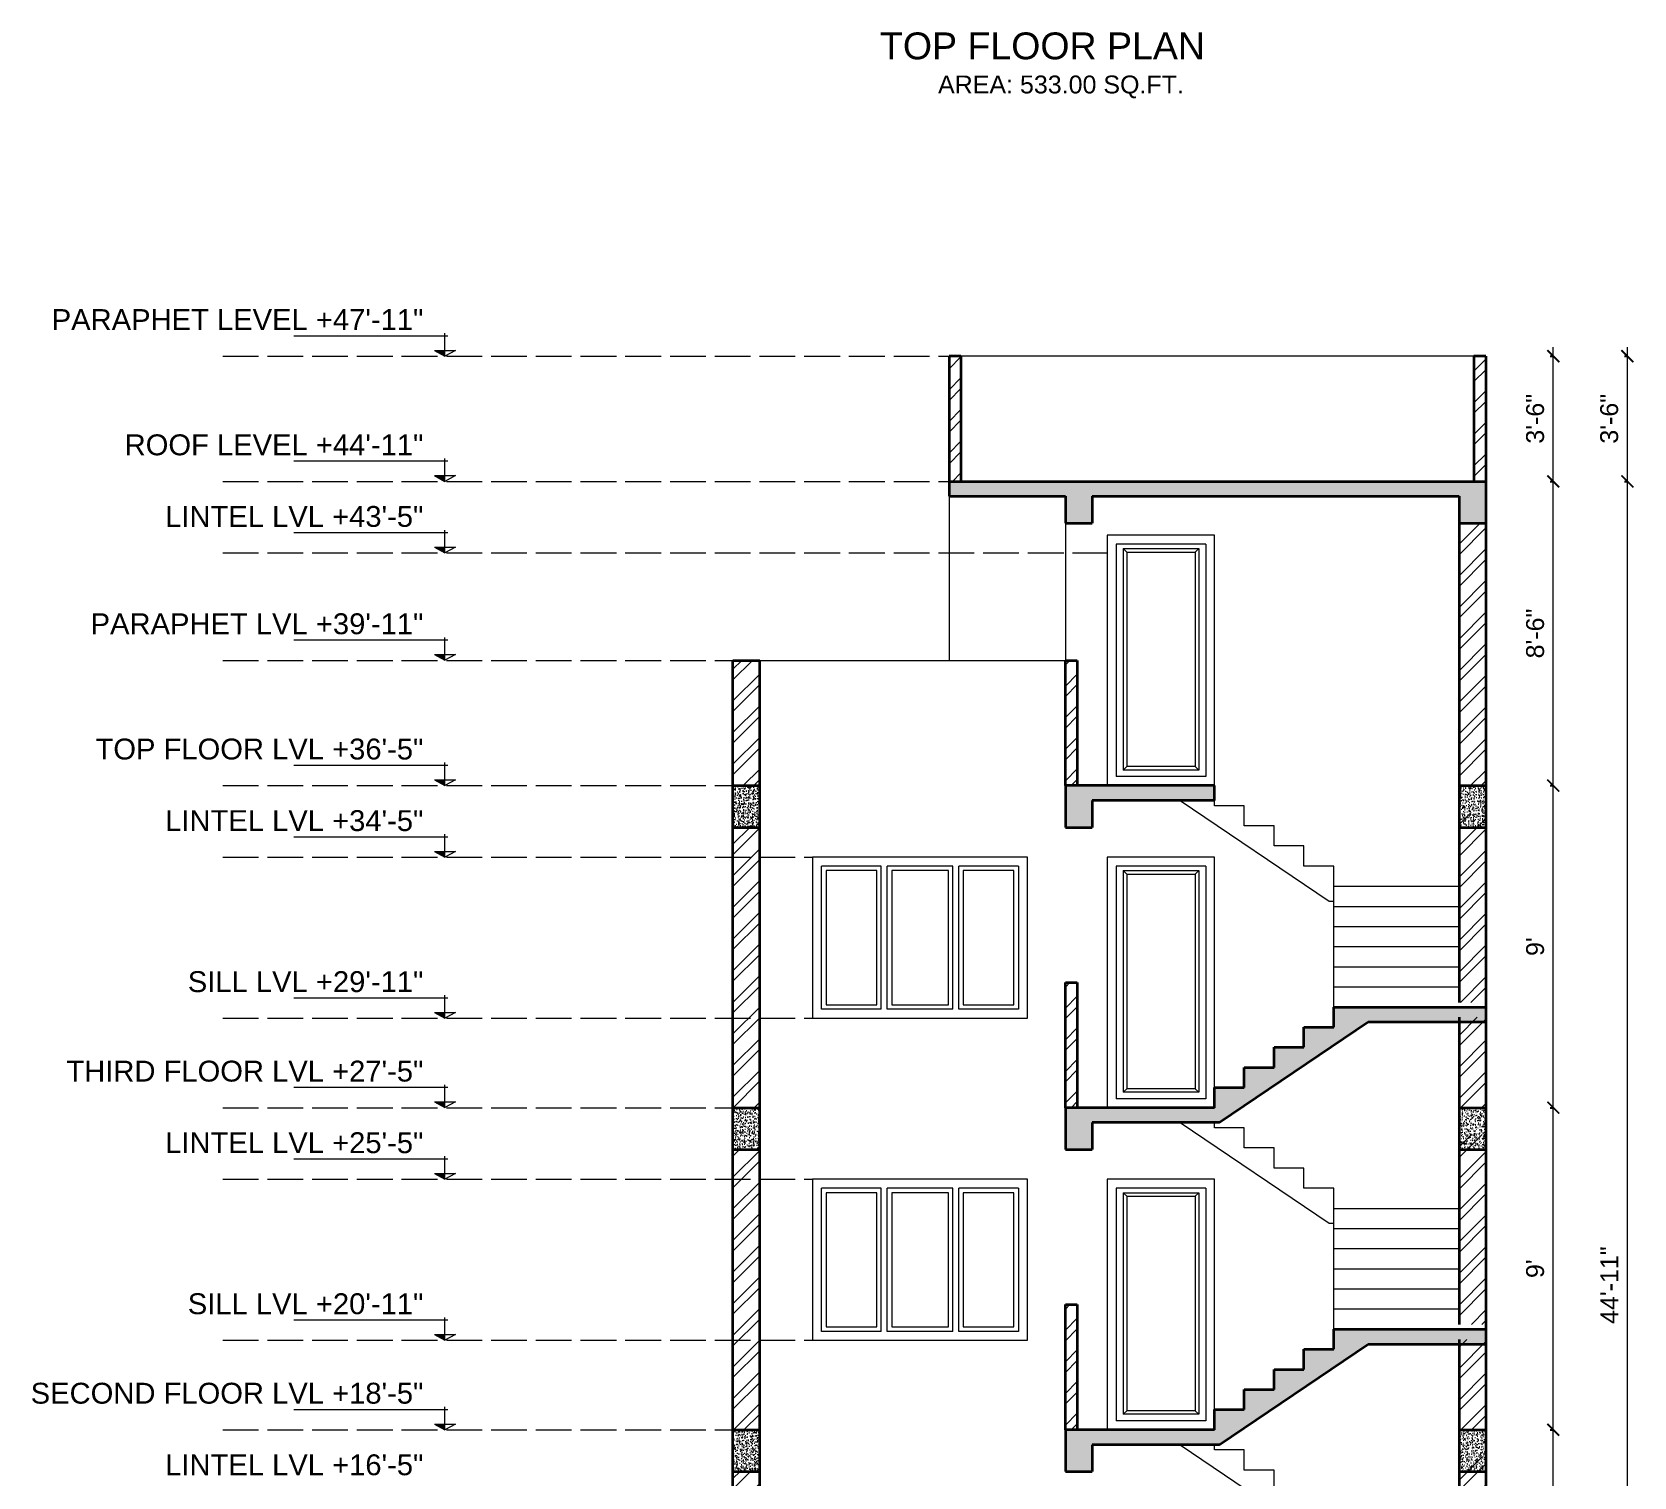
# Model space of a CAD drawing. Header units: inches. Extents: x -12073856 to 12321241, y -1226296 to 1319224.
# Drawn here: x 152298 to 152835, y 36681 to 37166 of the extents above; entities that cross this region are included whole.
import ezdxf

# ---------------------------------------------------------------- set-up
doc = ezdxf.new("R2010")
doc.units = ezdxf.units.IN
doc.header["$MEASUREMENT"] = 0
doc.header["$PDMODE"] = 35
doc.linetypes.add('ACAD_ISO02W100', pattern=[15, 12, -3])
for name, color, linetype, lineweight in [('Hatch', 9, 'Continuous', 9), ('Hidden', 254, 'ACAD_ISO02W100', 15), ('TEXT', 255, 'Continuous', 35), ('Walls', 11, 'Continuous', 35), ('Windows', 151, 'Continuous', 15)]:
    doc.layers.add(name, color=color, linetype=linetype, lineweight=lineweight)
doc.styles.get("Standard").update_dxf_attribs({"font": 'arial.ttf'})
doc.dimstyles.get("Standard").update_dxf_attribs({"dimtxt": 6, "dimasz": 4, "dimexe": 0, "dimexo": 6, "dimgap": 3, "dimtad": 1, "dimdec": 0, "dimzin": 0, "dimdsep": 46, "dimlunit": 4, "dimtxsty": 'Standard', "dimblk": 'ARCHTICK', "dimcen": 0.09, "dimdle": 3, "dimclrd": 256, "dimadec": 0, "dimazin": 0, "dimtfac": 1, "dimtdec": 0, "dimtofl": 0, "dimtmove": 0, "dimatfit": 3, "dimfxl": 1, "dimfxlon": 1, "dimtolj": 1, "dimtzin": 0, "dimlwd": -1, "dimarcsym": 0})
pattern_1 = [(45, (15983.7466, 422.92), (-5.30330086, 5.30330086), []), (45, (15987.282, 422.92), (-5.30330086, 5.30330086), [])]
pattern_2 = [(45, (15983.7466, 427.92), (-5.30330086, 5.30330086), []), (45, (15987.282, 427.92), (-5.30330086, 5.30330086), [])]
pattern_3 = [(45, (15983.7466, 432.92), (-5.30330086, 5.30330086), []), (45, (15987.282, 432.92), (-5.30330086, 5.30330086), [])]
pattern_4 = [(45, (15983.7466, 437.92), (-5.30330086, 5.30330086), []), (45, (15987.282, 437.92), (-5.30330086, 5.30330086), [])]
pattern_5 = [(50, (15983.7466, 432.9197), (2.151780548, -0.188256405), [0.225, -2.475]), (355, (15983.7466, 432.9197), (-0.416254, 2.2565764), [0.18, -1.98]), (100.4514445, (15983.926, 432.904), (1.73552654, 2.068319973), [0.191220576, -2.103426336]), (46.1842, (15983.7466, 433.5197), (3.20172399, -0.49655784), [0.3375, -3.7125]), (96.6356355, (15984.0134, 433.4783), (2.80398584, 2.9223558), [0.286831026, -3.15514128]), (351.184164, (15983.7466, 433.5197), (2.803985835, 2.9223558), [0.27, -2.97]), (21, (15984.0466, 433.3697), (1.790721156, -1.207856672), [0.225, -2.475]), (326, (15984.0466, 433.3697), (0.729945996, 2.175450135), [0.18, -1.98]), (71.4514447, (15984.1958, 433.269), (2.52066713, 0.967593458), [0.19122057, -2.103426336]), (37.5, (15983.7466, 432.9197), (0.036479566, 0.9986815615), [0, -1.956, 0, -2.01, 0, -1.9875]), (7.5, (15983.7466, 432.9197), (0.789208612, 1.183235136), [0, -1.146, 0, -1.911, 0, -0.7575]), (327.5, (15983.0776, 432.9197), (1.6014673085, -0.067664615), [0, -0.75, 0, -2.34, 0, -3.105]), (317.5, (15982.7776, 432.9197), (1.749558508, 0.300314947), [0, -0.975, 0, -1.554, 0, -2.205])]
pattern_6 = [(50, (15983.7466, 427.9197), (2.151780548, -0.188256405), [0.225, -2.475]), (355, (15983.7466, 427.9197), (-0.416254, 2.2565764), [0.18, -1.98]), (100.4514445, (15983.926, 427.904), (1.73552654, 2.068319973), [0.191220576, -2.103426336]), (46.1842, (15983.7466, 428.5197), (3.20172399, -0.49655784), [0.3375, -3.7125]), (96.6356355, (15984.0134, 428.4783), (2.80398584, 2.9223558), [0.286831026, -3.15514128]), (351.184164, (15983.7466, 428.5197), (2.803985835, 2.9223558), [0.27, -2.97]), (21, (15984.0466, 428.3697), (1.790721156, -1.207856672), [0.225, -2.475]), (326, (15984.0466, 428.3697), (0.729945996, 2.175450135), [0.18, -1.98]), (71.4514447, (15984.1958, 428.269), (2.52066713, 0.967593458), [0.19122057, -2.103426336]), (37.5, (15983.7466, 427.9197), (0.036479566, 0.9986815615), [0, -1.956, 0, -2.01, 0, -1.9875]), (7.5, (15983.7466, 427.9197), (0.789208612, 1.183235136), [0, -1.146, 0, -1.911, 0, -0.7575]), (327.5, (15983.0776, 427.9197), (1.6014673085, -0.067664615), [0, -0.75, 0, -2.34, 0, -3.105]), (317.5, (15982.7776, 427.9197), (1.749558508, 0.300314947), [0, -0.975, 0, -1.554, 0, -2.205])]
pattern_7 = [(50, (15983.7466, 422.9197), (2.151780548, -0.188256405), [0.225, -2.475]), (355, (15983.7466, 422.9197), (-0.416254, 2.2565764), [0.18, -1.98]), (100.4514445, (15983.926, 422.904), (1.73552654, 2.068319973), [0.191220576, -2.103426336]), (46.1842, (15983.7466, 423.5197), (3.20172399, -0.49655784), [0.3375, -3.7125]), (96.6356355, (15984.0134, 423.4783), (2.80398584, 2.9223558), [0.286831026, -3.15514128]), (351.184164, (15983.7466, 423.5197), (2.803985835, 2.9223558), [0.27, -2.97]), (21, (15984.0466, 423.3697), (1.790721156, -1.207856672), [0.225, -2.475]), (326, (15984.0466, 423.3697), (0.729945996, 2.175450135), [0.18, -1.98]), (71.4514447, (15984.1958, 423.269), (2.52066713, 0.967593458), [0.19122057, -2.103426336]), (37.5, (15983.7466, 422.9197), (0.036479566, 0.9986815615), [0, -1.956, 0, -2.01, 0, -1.9875]), (7.5, (15983.7466, 422.9197), (0.789208612, 1.183235136), [0, -1.146, 0, -1.911, 0, -0.7575]), (327.5, (15983.0776, 422.9197), (1.6014673085, -0.067664615), [0, -0.75, 0, -2.34, 0, -3.105]), (317.5, (15982.7776, 422.9197), (1.749558508, 0.300314947), [0, -0.975, 0, -1.554, 0, -2.205])]
pattern_8 = [(50, (17209.4326, 437.9197), (2.151780548, -0.188256405), [0.225, -2.475]), (355, (17209.4326, 437.9197), (-0.416254, 2.2565764), [0.18, -1.98]), (100.4514445, (17209.6119, 437.904), (1.73552654, 2.068319973), [0.191220576, -2.103426336]), (46.1842, (17209.4326, 438.5197), (3.20172399, -0.49655784), [0.3375, -3.7125]), (96.6356355, (17209.6994, 438.4783), (2.80398584, 2.9223558), [0.286831026, -3.15514128]), (351.184164, (17209.4326, 438.5197), (2.803985835, 2.9223558), [0.27, -2.97]), (21, (17209.7326, 438.3697), (1.790721156, -1.207856672), [0.225, -2.475]), (326, (17209.7326, 438.3697), (0.729945996, 2.175450135), [0.18, -1.98]), (71.4514447, (17209.8818, 438.269), (2.52066713, 0.967593458), [0.19122057, -2.103426336]), (37.5, (17209.4326, 437.9197), (0.036479566, 0.9986815615), [0, -1.956, 0, -2.01, 0, -1.9875]), (7.5, (17209.4326, 437.9197), (0.789208612, 1.183235136), [0, -1.146, 0, -1.911, 0, -0.7575]), (327.5, (17208.7636, 437.9197), (1.6014673085, -0.067664615), [0, -0.75, 0, -2.34, 0, -3.105]), (317.5, (17208.4636, 437.9197), (1.749558508, 0.300314947), [0, -0.975, 0, -1.554, 0, -2.205])]

# ---------------------------------------------------------------- blocks, each defined once
blk = doc.blocks.new('_ArchTick')
at = {"color": 0, "linetype": 'ByBlock', "const_width": 0.15}
blk.add_lwpolyline([(-0.5, -0.5), (0.5, 0.5)], dxfattribs=at)
blk = doc.blocks.new('*D308')
at = {"layer": 'Defpoints', "color": 0, "transparency": 16777216}
for p in [(152785.43, 36696.87), (152808.04, 36696.87), (152785.43, 36588.87)]:
    blk.add_point(p, dxfattribs=at)
at = {"layer": 'Windows', "transparency": 16777216}
blk.add_line((152808.04, 36585.87), (152808.04, 36699.87), dxfattribs=at)
at = {"layer": 'Windows', "color": 0, "lineweight": -2, "transparency": 16777216}
for p, q in [((152807.04, 36696.87), (152808.04, 36696.87)), ((152807.04, 36588.87), (152808.04, 36588.87))]:
    blk.add_line(p, q, dxfattribs=at)
at = {"layer": 'Windows', "transparency": 16777216, "xscale": 4, "yscale": 4, "zscale": 4}
for p, rotation in [((152808.04, 36696.87), 90), ((152808.04, 36588.87), 270)]:
    blk.add_blockref('_ArchTick', p, dxfattribs=dict(at, rotation=rotation))
at = {"layer": 'Windows', "color": 0, "transparency": 16777216, "insert": (152801.97, 36642.87), "char_height": 6, "attachment_point": 5, "rotation": 90}
blk.add_mtext("\\A1;9'", dxfattribs=at)
blk = doc.blocks.new('*D309')
at = {"layer": 'Defpoints', "color": 0, "transparency": 16777216}
for p in [(152785.43, 36804.87), (152808.04, 36804.87), (152785.43, 36696.87)]:
    blk.add_point(p, dxfattribs=at)
at = {"layer": 'Windows', "transparency": 16777216}
blk.add_line((152808.04, 36693.87), (152808.04, 36807.87), dxfattribs=at)
at = {"layer": 'Windows', "color": 0, "lineweight": -2, "transparency": 16777216}
for p, q in [((152807.04, 36804.87), (152808.04, 36804.87)), ((152807.04, 36696.87), (152808.04, 36696.87))]:
    blk.add_line(p, q, dxfattribs=at)
at = {"layer": 'Windows', "transparency": 16777216, "xscale": 4, "yscale": 4, "zscale": 4}
for p, rotation in [((152808.04, 36804.87), 90), ((152808.04, 36696.87), 270)]:
    blk.add_blockref('_ArchTick', p, dxfattribs=dict(at, rotation=rotation))
at = {"layer": 'Windows', "color": 0, "transparency": 16777216, "insert": (152801.97, 36750.87), "char_height": 6, "attachment_point": 5, "rotation": 90}
blk.add_mtext("\\A1;9'", dxfattribs=at)
blk = doc.blocks.new('*D310')
at = {"layer": 'Defpoints', "color": 0, "transparency": 16777216}
for p in [(152785.43, 36912.87), (152808.04, 36912.87), (152785.43, 36804.87)]:
    blk.add_point(p, dxfattribs=at)
at = {"layer": 'Windows', "transparency": 16777216}
blk.add_line((152808.04, 36801.87), (152808.04, 36915.87), dxfattribs=at)
at = {"layer": 'Windows', "color": 0, "lineweight": -2, "transparency": 16777216}
for p, q in [((152807.04, 36912.87), (152808.04, 36912.87)), ((152807.04, 36804.87), (152808.04, 36804.87))]:
    blk.add_line(p, q, dxfattribs=at)
at = {"layer": 'Windows', "transparency": 16777216, "xscale": 4, "yscale": 4, "zscale": 4}
for p, rotation in [((152808.04, 36912.87), 90), ((152808.04, 36804.87), 270)]:
    blk.add_blockref('_ArchTick', p, dxfattribs=dict(at, rotation=rotation))
at = {"layer": 'Windows', "color": 0, "transparency": 16777216, "insert": (152801.97, 36858.87), "char_height": 6, "attachment_point": 5, "rotation": 90}
blk.add_mtext("\\A1;9'", dxfattribs=at)
blk = doc.blocks.new('*D311')
at = {"layer": 'Defpoints', "color": 0, "transparency": 16777216}
for p in [(152785.43, 37014.87), (152808.04, 37014.87), (152785.43, 36912.87)]:
    blk.add_point(p, dxfattribs=at)
at = {"layer": 'Windows', "transparency": 16777216}
blk.add_line((152808.04, 36909.87), (152808.04, 37017.87), dxfattribs=at)
at = {"layer": 'Windows', "color": 0, "lineweight": -2, "transparency": 16777216}
for p, q in [((152807.04, 37014.87), (152808.04, 37014.87)), ((152807.04, 36912.87), (152808.04, 36912.87))]:
    blk.add_line(p, q, dxfattribs=at)
at = {"layer": 'Windows', "transparency": 16777216, "xscale": 4, "yscale": 4, "zscale": 4}
for p, rotation in [((152808.04, 37014.87), 90), ((152808.04, 36912.87), 270)]:
    blk.add_blockref('_ArchTick', p, dxfattribs=dict(at, rotation=rotation))
at = {"layer": 'Windows', "color": 0, "transparency": 16777216, "insert": (152801.97, 36963.87), "char_height": 6, "attachment_point": 5, "rotation": 90}
blk.add_mtext('\\A1;8\'-6"', dxfattribs=at)
blk = doc.blocks.new('*D312')
at = {"layer": 'Defpoints', "color": 0, "transparency": 16777216}
for p in [(152785.43, 37056.87), (152808.04, 37056.87), (152785.43, 37014.87)]:
    blk.add_point(p, dxfattribs=at)
at = {"layer": 'Windows', "transparency": 16777216}
blk.add_line((152808.04, 37011.87), (152808.04, 37059.87), dxfattribs=at)
at = {"layer": 'Windows', "color": 0, "lineweight": -2, "transparency": 16777216}
for p, q in [((152807.04, 37056.87), (152808.04, 37056.87)), ((152807.04, 37014.87), (152808.04, 37014.87))]:
    blk.add_line(p, q, dxfattribs=at)
at = {"layer": 'Windows', "transparency": 16777216, "xscale": 4, "yscale": 4, "zscale": 4}
for p, rotation in [((152808.04, 37056.87), 90), ((152808.04, 37014.87), 270)]:
    blk.add_blockref('_ArchTick', p, dxfattribs=dict(at, rotation=rotation))
at = {"layer": 'Windows', "color": 0, "transparency": 16777216, "insert": (152801.97, 37035.87), "char_height": 6, "attachment_point": 5, "rotation": 90}
blk.add_mtext('\\A1;3\'-6"', dxfattribs=at)
blk = doc.blocks.new('*D305')
at = {"layer": 'Defpoints', "color": 0, "transparency": 16777216}
for p in [(152785.43, 37014.87), (152832.88, 37014.87), (152785.43, 36475.87)]:
    blk.add_point(p, dxfattribs=at)
at = {"layer": 'Windows', "transparency": 16777216}
blk.add_line((152832.88, 36472.87), (152832.88, 37017.87), dxfattribs=at)
at = {"layer": 'Windows', "color": 0, "lineweight": -2, "transparency": 16777216}
for p, q in [((152831.88, 37014.87), (152832.88, 37014.87)), ((152831.88, 36475.87), (152832.88, 36475.87))]:
    blk.add_line(p, q, dxfattribs=at)
at = {"layer": 'Windows', "transparency": 16777216, "xscale": 4, "yscale": 4, "zscale": 4}
for p, rotation in [((152832.88, 37014.87), 90), ((152832.88, 36475.87), 270)]:
    blk.add_blockref('_ArchTick', p, dxfattribs=dict(at, rotation=rotation))
at = {"layer": 'Windows', "color": 0, "transparency": 16777216, "insert": (152826.87, 36745.37), "char_height": 6, "attachment_point": 5, "rotation": 90}
blk.add_mtext('\\A1;44\'-11"', dxfattribs=at)
blk = doc.blocks.new('*D306')
at = {"layer": 'Defpoints', "color": 0, "transparency": 16777216}
for p in [(152785.43, 37056.87), (152832.88, 37056.87), (152785.43, 37014.87)]:
    blk.add_point(p, dxfattribs=at)
at = {"layer": 'Windows', "transparency": 16777216}
blk.add_line((152832.88, 37011.87), (152832.88, 37059.87), dxfattribs=at)
at = {"layer": 'Windows', "color": 0, "lineweight": -2, "transparency": 16777216}
for p, q in [((152831.88, 37056.87), (152832.88, 37056.87)), ((152831.88, 37014.87), (152832.88, 37014.87))]:
    blk.add_line(p, q, dxfattribs=at)
at = {"layer": 'Windows', "transparency": 16777216, "xscale": 4, "yscale": 4, "zscale": 4}
for p, rotation in [((152832.88, 37056.87), 90), ((152832.88, 37014.87), 270)]:
    blk.add_blockref('_ArchTick', p, dxfattribs=dict(at, rotation=rotation))
at = {"layer": 'Windows', "color": 0, "transparency": 16777216, "insert": (152826.81, 37035.87), "char_height": 6, "attachment_point": 5, "rotation": 90}
blk.add_mtext('\\A1;3\'-6"', dxfattribs=at)
blk = doc.blocks.new('ARROW')
at = {"layer": 'Hatch'}
h = blk.add_hatch(color=256, dxfattribs=at)
h.dxf.hatch_style = 1
h.paths.add_polyline_path([(12191116, -1270860), (12191485, -1270660), (12191116, -1270660)])
for p, q in [((12191016, -1270160), (12196383, -1270160)), ((12191116, -1270860), (12191116, -1270060)), ((12191485, -1270660), (12190746, -1270660)), ((12190746, -1270660), (12191116, -1270860)), ((12191485, -1270660), (12191116, -1270860))]:
    blk.add_line(p, q, dxfattribs=at)

msp = doc.modelspace()

# ---------------------------------------------------------------- hatches: boundary and pattern name
at = {"layer": 'Hatch'}
h = msp.add_hatch(dxfattribs=at)
h.set_pattern_fill('ANSI32', color=256, scale=20)
h.set_pattern_definition(pattern_1)
h.paths.add_polyline_path([(152605.43, 37014.87), (152609.43, 37014.87), (152609.43, 37056.87), (152605.43, 37056.87)])
h = msp.add_hatch(dxfattribs=at)
h.set_pattern_fill('ANSI32', color=256, scale=20)
h.set_pattern_definition(pattern_1)
h.paths.add_polyline_path([(152781.43, 37014.87), (152785.43, 37014.87), (152785.43, 37056.87), (152781.43, 37056.87)])
h = msp.add_hatch(dxfattribs=at)
h.set_pattern_fill('AR-CONC', color=256, scale=0.3)
h.set_pattern_definition(pattern_7)
h.paths.add_polyline_path([(152785.43, 37014.87), (152605.43, 37014.87), (152605.43, 37009.87), (152644.43, 37009.87), (152644.43, 37000.87), (152653.43, 37000.87), (152653.43, 37009.87), (152776.43, 37009.87), (152776.43, 37000.87), (152785.43, 37000.87)])
h = msp.add_hatch(dxfattribs=at)
h.set_pattern_fill('ANSI32', color=256, scale=20)
h.set_pattern_definition(pattern_1)
h.paths.add_polyline_path([(152785.43, 37000.87), (152776.43, 37000.87), (152776.43, 36912.87), (152785.43, 36912.87)])
h = msp.add_hatch(dxfattribs=at)
h.set_pattern_fill('ANSI32', color=256, scale=20)
h.set_pattern_definition(pattern_1)
h.paths.add_polyline_path([(152541.94, 36954.87), (152532.94, 36954.87), (152532.94, 36912.87), (152541.94, 36912.87)])
h = msp.add_hatch(dxfattribs=at)
h.set_pattern_fill('ANSI32', color=256, scale=20)
h.set_pattern_definition([(45, (15983.7466, 761.92), (-5.30330086, 5.30330086), []), (45, (15987.282, 761.92), (-5.30330086, 5.30330086), [])])
h.paths.add_polyline_path([(152648.43, 36954.87), (152644.43, 36954.87), (152644.43, 36912.87), (152648.43, 36912.87)])
h = msp.add_hatch(dxfattribs=at)
h.set_pattern_fill('AR-CONC', color=256, scale=0.3)
h.set_pattern_definition(pattern_7)
h.paths.add_polyline_path([(152532.94, 36898.87), (152541.94, 36898.87), (152541.94, 36912.87), (152532.94, 36912.87)])
h = msp.add_hatch(dxfattribs=at)
h.set_pattern_fill('AR-CONC', color=256, scale=0.3)
h.set_pattern_definition(pattern_8)
h.paths.add_polyline_path([(152694.43, 36912.87), (152644.43, 36912.87), (152644.43, 36898.87), (152653.43, 36898.87), (152653.43, 36907.87), (152694.43, 36907.87)])
h = msp.add_hatch(dxfattribs=at)
h.set_pattern_fill('AR-CONC', color=256, scale=0.3)
h.set_pattern_definition(pattern_7)
h.paths.add_polyline_path([(152785.43, 36912.87), (152776.43, 36912.87), (152776.43, 36898.87), (152785.43, 36898.87)])
h = msp.add_hatch(dxfattribs=at)
h.set_pattern_fill('ANSI32', color=256, scale=20)
h.set_pattern_definition(pattern_2)
h.paths.add_polyline_path([(152785.43, 36903.87), (152776.43, 36903.87), (152776.43, 36840.19), (152785.43, 36840.19)])
h = msp.add_hatch(dxfattribs=at)
h.set_pattern_fill('ANSI32', color=256, scale=20)
h.set_pattern_definition(pattern_2)
h.paths.add_polyline_path([(152541.94, 36898.87), (152532.94, 36898.87), (152532.94, 36804.87), (152541.94, 36804.87)])
h = msp.add_hatch(dxfattribs=at)
h.set_pattern_fill('ANSI32', color=256, scale=20)
h.set_pattern_definition([(45, (15983.7466, 653.92), (-5.30330086, 5.30330086), []), (45, (15987.282, 653.92), (-5.30330086, 5.30330086), [])])
h.paths.add_polyline_path([(152648.43, 36846.87), (152644.43, 36846.87), (152644.43, 36804.87), (152648.43, 36804.87)])
h = msp.add_hatch(dxfattribs=at)
h.set_pattern_fill('AR-CONC', color=256, scale=0.3)
h.set_pattern_definition(pattern_8)
h.paths.add_polyline_path([(152695.96, 36799.87), (152745.96, 36833.62), (152785.43, 36833.62), (152785.43, 36835.19), (152785.43, 36838.62), (152734.43, 36838.62), (152734.43, 36831.87), (152724.43, 36831.87), (152724.43, 36825.12), (152714.43, 36825.12), (152714.43, 36818.37), (152704.43, 36818.37), (152704.43, 36811.62), (152694.43, 36811.62), (152694.43, 36804.87), (152644.43, 36804.87), (152644.43, 36790.87), (152653.43, 36790.87), (152653.43, 36799.87)])
h = msp.add_hatch(dxfattribs=at)
h.set_pattern_fill('ANSI32', color=256, scale=20)
h.set_pattern_definition(pattern_2)
h.paths.add_polyline_path([(152785.43, 36835.19), (152776.43, 36835.19), (152776.43, 36804.87), (152785.43, 36804.87)])
h = msp.add_hatch(dxfattribs=at)
h.set_pattern_fill('AR-CONC', color=256, scale=0.3)
h.set_pattern_definition(pattern_6)
h.paths.add_polyline_path([(152532.94, 36790.87), (152541.94, 36790.87), (152541.94, 36804.87), (152532.94, 36804.87)])
h = msp.add_hatch(dxfattribs=at)
h.set_pattern_fill('AR-CONC', color=256, scale=0.3)
h.set_pattern_definition(pattern_6)
h.paths.add_polyline_path([(152785.43, 36804.87), (152776.43, 36804.87), (152776.43, 36790.87), (152785.43, 36790.87)])
h = msp.add_hatch(dxfattribs=at)
h.set_pattern_fill('ANSI32', color=256, scale=20)
h.set_pattern_definition(pattern_3)
h.paths.add_polyline_path([(152785.43, 36795.87), (152776.43, 36795.87), (152776.43, 36732.19), (152785.43, 36732.19)])
h = msp.add_hatch(dxfattribs=at)
h.set_pattern_fill('ANSI32', color=256, scale=20)
h.set_pattern_definition(pattern_3)
h.paths.add_polyline_path([(152541.94, 36790.87), (152532.94, 36790.87), (152532.94, 36696.87), (152541.94, 36696.87)])
h = msp.add_hatch(dxfattribs=at)
h.set_pattern_fill('ANSI32', color=256, scale=20)
h.set_pattern_definition([(45, (15983.7466, 545.92), (-5.30330086, 5.30330086), []), (45, (15987.282, 545.92), (-5.30330086, 5.30330086), [])])
h.paths.add_polyline_path([(152648.43, 36738.87), (152644.43, 36738.87), (152644.43, 36696.87), (152648.43, 36696.87)])
h = msp.add_hatch(dxfattribs=at)
h.set_pattern_fill('AR-CONC', color=256, scale=0.3)
h.set_pattern_definition(pattern_8)
h.paths.add_polyline_path([(152695.96, 36691.87), (152745.96, 36725.62), (152785.43, 36725.62), (152785.43, 36727.19), (152785.43, 36730.62), (152734.43, 36730.62), (152734.43, 36723.87), (152724.43, 36723.87), (152724.43, 36717.12), (152714.43, 36717.12), (152714.43, 36710.37), (152704.43, 36710.37), (152704.43, 36703.62), (152694.43, 36703.62), (152694.43, 36696.87), (152644.43, 36696.87), (152644.43, 36682.87), (152653.43, 36682.87), (152653.43, 36691.87)])
h = msp.add_hatch(dxfattribs=at)
h.set_pattern_fill('ANSI32', color=256, scale=20)
h.set_pattern_definition(pattern_3)
h.paths.add_polyline_path([(152785.43, 36727.19), (152776.43, 36727.19), (152776.43, 36696.87), (152785.43, 36696.87)])
h = msp.add_hatch(dxfattribs=at)
h.set_pattern_fill('AR-CONC', color=256, scale=0.3)
h.set_pattern_definition(pattern_5)
h.paths.add_polyline_path([(152541.94, 36696.87), (152532.94, 36696.87), (152532.94, 36682.87), (152541.94, 36682.87)])
h = msp.add_hatch(dxfattribs=at)
h.set_pattern_fill('AR-CONC', color=256, scale=0.3)
h.set_pattern_definition(pattern_5)
h.paths.add_polyline_path([(152785.43, 36696.87), (152776.43, 36696.87), (152776.43, 36682.87), (152785.43, 36682.87)])
h = msp.add_hatch(dxfattribs=at)
h.set_pattern_fill('ANSI32', color=256, scale=20)
h.set_pattern_definition(pattern_4)
h.paths.add_polyline_path([(152785.43, 36687.87), (152776.43, 36687.87), (152776.43, 36622.62), (152785.43, 36622.62)])
h = msp.add_hatch(dxfattribs=at)
h.set_pattern_fill('ANSI32', color=256, scale=20)
h.set_pattern_definition(pattern_4)
h.paths.add_polyline_path([(152532.94, 36588.87), (152541.94, 36588.87), (152541.94, 36682.87), (152532.94, 36682.87)])

# ---------------------------------------------------------------- linework, layer by layer
at = {"layer": 'Hidden'}
for p, q in [((152361.87, 37056.87), (152605.43, 37056.87)), ((152361.87, 37014.87), (152605.43, 37014.87)), ((152361.87, 36990.87), (152658.43, 36990.87)), ((152361.87, 36954.87), (152532.94, 36954.87)), ((152361.87, 36912.87), (152532.94, 36912.87)), ((152361.87, 36888.87), (152559.69, 36888.87)), ((152361.87, 36834.87), (152559.69, 36834.87)), ((152361.87, 36804.87), (152532.94, 36804.87)), ((152361.87, 36780.87), (152559.69, 36780.87)), ((152361.87, 36726.87), (152559.69, 36726.87)), ((152361.87, 36696.87), (152532.94, 36696.87))]:
    msp.add_line(p, q, dxfattribs=at)
at = {"layer": 'Walls'}
for p, q in [((152609.43, 37056.87), (152605.43, 37056.87)), ((152605.43, 37056.87), (152605.43, 37014.87)), ((152609.43, 37056.87), (152609.43, 37014.87)), ((152785.43, 37056.87), (152781.43, 37056.87)), ((152781.43, 37056.87), (152781.43, 37014.87)), ((152785.43, 37056.87), (152785.43, 37014.87)), ((152605.43, 37014.87), (152785.43, 37014.87)), ((152605.43, 37014.87), (152605.43, 37009.87)), ((152785.43, 37014.87), (152785.43, 37000.87)), ((152605.43, 37009.87), (152644.43, 37009.87)), ((152644.43, 37009.87), (152644.43, 37000.87)), ((152653.43, 37009.87), (152776.43, 37009.87)), ((152653.43, 37009.87), (152653.43, 37000.87)), ((152776.43, 37009.87), (152776.43, 37000.87)), ((152644.43, 37000.87), (152653.43, 37000.87)), ((152776.43, 37000.87), (152776.43, 36912.87)), ((152776.43, 37000.87), (152785.43, 37000.87)), ((152785.43, 37000.87), (152785.43, 36912.87)), ((152532.94, 36912.87), (152532.94, 36954.87)), ((152532.94, 36954.87), (152541.94, 36954.87)), ((152541.94, 36912.87), (152541.94, 36954.87)), ((152644.43, 36912.87), (152644.43, 36954.87)), ((152644.43, 36954.87), (152648.43, 36954.87)), ((152648.43, 36954.87), (152648.43, 36912.87)), ((152532.94, 36898.87), (152532.94, 36912.87)), ((152532.94, 36912.87), (152541.94, 36912.87)), ((152541.94, 36898.87), (152541.94, 36912.87)), ((152694.43, 36912.87), (152644.43, 36912.87)), ((152644.43, 36912.87), (152644.43, 36898.87)), ((152694.43, 36907.87), (152694.43, 36912.87)), ((152776.43, 36912.87), (152776.43, 36898.87)), ((152776.43, 36912.87), (152785.43, 36912.87)), ((152785.43, 36912.87), (152785.43, 36898.87)), ((152694.43, 36907.87), (152653.43, 36907.87)), ((152653.43, 36907.87), (152653.43, 36898.87)), ((152532.94, 36804.87), (152532.94, 36898.87)), ((152532.94, 36898.87), (152541.94, 36898.87)), ((152541.94, 36804.87), (152541.94, 36898.87)), ((152644.43, 36898.87), (152653.43, 36898.87)), ((152776.43, 36898.87), (152776.43, 36840.19)), ((152776.43, 36898.87), (152785.43, 36898.87)), ((152785.43, 36898.87), (152785.43, 36840.19)), ((152644.43, 36804.87), (152644.43, 36846.87)), ((152644.43, 36846.87), (152648.43, 36846.87)), ((152648.43, 36846.87), (152648.43, 36804.87)), ((152785.43, 36840.19), (152785.43, 36835.19)), ((152695.96, 36799.87), (152745.96, 36833.62)), ((152734.43, 36831.87), (152734.43, 36838.62)), ((152734.43, 36838.62), (152785.43, 36838.62)), ((152745.96, 36833.62), (152785.43, 36833.62)), ((152776.43, 36835.19), (152776.43, 36804.87)), ((152785.43, 36835.19), (152785.43, 36804.87)), ((152724.43, 36825.12), (152724.43, 36831.87)), ((152724.43, 36831.87), (152734.43, 36831.87)), ((152714.43, 36818.37), (152714.43, 36825.12)), ((152714.43, 36825.12), (152724.43, 36825.12)), ((152704.43, 36811.62), (152704.43, 36818.37)), ((152704.43, 36818.37), (152714.43, 36818.37)), ((152694.43, 36804.87), (152694.43, 36811.62)), ((152694.43, 36811.62), (152704.43, 36811.62)), ((152532.94, 36790.87), (152532.94, 36804.87)), ((152532.94, 36804.87), (152541.94, 36804.87)), ((152541.94, 36790.87), (152541.94, 36804.87)), ((152694.43, 36804.87), (152644.43, 36804.87)), ((152644.43, 36804.87), (152644.43, 36790.87)), ((152776.43, 36804.87), (152776.43, 36790.87)), ((152776.43, 36804.87), (152785.43, 36804.87)), ((152785.43, 36804.87), (152785.43, 36790.87)), ((152695.96, 36799.87), (152653.43, 36799.87)), ((152653.43, 36799.87), (152653.43, 36790.87)), ((152532.94, 36696.87), (152532.94, 36790.87)), ((152532.94, 36790.87), (152541.94, 36790.87)), ((152541.94, 36696.87), (152541.94, 36790.87)), ((152644.43, 36790.87), (152653.43, 36790.87)), ((152776.43, 36790.87), (152776.43, 36732.19)), ((152776.43, 36790.87), (152785.43, 36790.87)), ((152785.43, 36790.87), (152785.43, 36732.19)), ((152644.43, 36696.87), (152644.43, 36738.87)), ((152644.43, 36738.87), (152648.43, 36738.87)), ((152648.43, 36738.87), (152648.43, 36696.87)), ((152785.43, 36732.19), (152785.43, 36727.19)), ((152734.43, 36723.87), (152734.43, 36730.62)), ((152734.43, 36730.62), (152785.43, 36730.62)), ((152776.43, 36727.19), (152776.43, 36696.87)), ((152785.43, 36727.19), (152785.43, 36696.87)), ((152695.96, 36691.87), (152745.96, 36725.62)), ((152724.43, 36717.12), (152724.43, 36723.87)), ((152724.43, 36723.87), (152734.43, 36723.87)), ((152745.96, 36725.62), (152785.43, 36725.62)), ((152714.43, 36710.37), (152714.43, 36717.12)), ((152714.43, 36717.12), (152724.43, 36717.12)), ((152704.43, 36703.62), (152704.43, 36710.37)), ((152704.43, 36710.37), (152714.43, 36710.37)), ((152694.43, 36696.87), (152694.43, 36703.62)), ((152694.43, 36703.62), (152704.43, 36703.62)), ((152532.94, 36682.87), (152532.94, 36696.87)), ((152532.94, 36696.87), (152541.94, 36696.87)), ((152541.94, 36682.87), (152541.94, 36696.87)), ((152694.43, 36696.87), (152644.43, 36696.87)), ((152644.43, 36696.87), (152644.43, 36682.87)), ((152776.43, 36696.87), (152776.43, 36682.87)), ((152776.43, 36696.87), (152785.43, 36696.87)), ((152785.43, 36696.87), (152785.43, 36682.87)), ((152695.96, 36691.87), (152653.43, 36691.87)), ((152653.43, 36691.87), (152653.43, 36682.87)), ((152532.94, 36588.87), (152532.94, 36682.87)), ((152532.94, 36682.87), (152541.94, 36682.87)), ((152541.94, 36588.87), (152541.94, 36682.87)), ((152644.43, 36682.87), (152653.43, 36682.87)), ((152776.43, 36682.87), (152776.43, 36622.62)), ((152776.43, 36682.87), (152785.43, 36682.87)), ((152785.43, 36682.87), (152785.43, 36622.62))]:
    msp.add_line(p, q, dxfattribs=at)
at = {"layer": 'Windows'}
for p, q in [((152781.43, 37056.87), (152609.43, 37056.87)), ((152605.43, 37009.87), (152605.43, 36954.87)), ((152644.43, 37000.87), (152644.43, 36954.87)), ((152658.43, 36996.87), (152658.43, 36912.87)), ((152694.43, 36996.87), (152658.43, 36996.87)), ((152694.43, 36912.87), (152694.43, 36996.87)), ((152661.43, 36993.87), (152661.43, 36915.87)), ((152691.49, 36993.87), (152661.43, 36993.87)), ((152663.86, 36992.37), (152689.18, 36992.37)), ((152665.05, 36991.19), (152663.86, 36992.37)), ((152663.86, 36992.37), (152663.86, 36918.05)), ((152665.05, 36991.19), (152687.99, 36991.19)), ((152665.05, 36991.19), (152665.05, 36919.24)), ((152687.99, 36991.19), (152689.18, 36992.37)), ((152687.99, 36991.19), (152687.99, 36919.24)), ((152689.18, 36992.37), (152689.18, 36918.05)), ((152691.49, 36993.87), (152691.49, 36915.87)), ((152541.94, 36954.87), (152644.43, 36954.87)), ((152665.05, 36919.24), (152663.86, 36918.05)), ((152687.99, 36919.24), (152665.05, 36919.24)), ((152687.99, 36919.24), (152689.18, 36918.05)), ((152691.49, 36915.87), (152661.43, 36915.87)), ((152689.18, 36918.05), (152663.86, 36918.05)), ((152682.9, 36907.87), (152732.9, 36874.12)), ((152694.43, 36906.12), (152694.43, 36907.87)), ((152704.43, 36906.12), (152694.43, 36906.12)), ((152704.43, 36899.37), (152704.43, 36906.12)), ((152714.43, 36899.37), (152704.43, 36899.37)), ((152714.43, 36892.62), (152714.43, 36899.37)), ((152724.43, 36892.62), (152714.43, 36892.62)), ((152724.43, 36885.87), (152724.43, 36892.62)), ((152658.43, 36888.87), (152658.43, 36804.87)), ((152694.43, 36888.87), (152658.43, 36888.87)), ((152694.43, 36804.87), (152694.43, 36888.87)), ((152562.69, 36837.87), (152562.69, 36885.87)), ((152582.69, 36885.87), (152562.69, 36885.87)), ((152582.69, 36837.87), (152582.69, 36885.87)), ((152584.69, 36837.87), (152584.69, 36885.87)), ((152606.69, 36885.87), (152584.69, 36885.87)), ((152606.69, 36837.87), (152606.69, 36885.87)), ((152608.69, 36837.87), (152608.69, 36885.87)), ((152628.69, 36885.87), (152608.69, 36885.87)), ((152628.69, 36885.87), (152628.69, 36837.87)), ((152661.43, 36885.87), (152661.43, 36807.87)), ((152691.49, 36885.87), (152661.43, 36885.87)), ((152663.86, 36884.37), (152689.18, 36884.37)), ((152665.05, 36883.19), (152663.86, 36884.37)), ((152663.86, 36884.37), (152663.86, 36810.05)), ((152665.05, 36883.19), (152687.99, 36883.19)), ((152665.05, 36883.19), (152665.05, 36811.24)), ((152687.99, 36883.19), (152689.18, 36884.37)), ((152687.99, 36883.19), (152687.99, 36811.24)), ((152689.18, 36884.37), (152689.18, 36810.05)), ((152691.49, 36885.87), (152691.49, 36807.87)), ((152734.43, 36885.87), (152724.43, 36885.87)), ((152734.43, 36879.12), (152734.43, 36885.87)), ((152734.43, 36879.12), (152776.43, 36879.12)), ((152734.43, 36838.62), (152734.43, 36879.12)), ((152732.9, 36874.12), (152734.43, 36874.12)), ((152734.43, 36872.37), (152776.43, 36872.37)), ((152734.43, 36865.62), (152776.43, 36865.62)), ((152734.43, 36858.87), (152776.43, 36858.87)), ((152734.43, 36852.12), (152776.43, 36852.12)), ((152734.43, 36845.37), (152776.43, 36845.37)), ((152582.69, 36837.87), (152562.69, 36837.87)), ((152606.69, 36837.87), (152584.69, 36837.87)), ((152628.69, 36837.87), (152608.69, 36837.87)), ((152691.49, 36807.87), (152661.43, 36807.87)), ((152665.05, 36811.24), (152663.86, 36810.05)), ((152689.18, 36810.05), (152663.86, 36810.05)), ((152687.99, 36811.24), (152665.05, 36811.24)), ((152687.99, 36811.24), (152689.18, 36810.05)), ((152682.9, 36799.87), (152732.9, 36766.12)), ((152694.43, 36798.12), (152694.43, 36799.87)), ((152704.43, 36798.12), (152694.43, 36798.12)), ((152704.43, 36791.37), (152704.43, 36798.12)), ((152714.43, 36791.37), (152704.43, 36791.37)), ((152714.43, 36784.62), (152714.43, 36791.37)), ((152658.43, 36780.87), (152658.43, 36696.87)), ((152694.43, 36780.87), (152658.43, 36780.87)), ((152694.43, 36696.87), (152694.43, 36780.87)), ((152724.43, 36784.62), (152714.43, 36784.62)), ((152724.43, 36777.87), (152724.43, 36784.62)), ((152562.69, 36729.87), (152562.69, 36777.87)), ((152582.69, 36777.87), (152562.69, 36777.87)), ((152582.69, 36729.87), (152582.69, 36777.87)), ((152584.69, 36729.87), (152584.69, 36777.87)), ((152606.69, 36777.87), (152584.69, 36777.87)), ((152606.69, 36729.87), (152606.69, 36777.87)), ((152608.69, 36729.87), (152608.69, 36777.87)), ((152628.69, 36777.87), (152608.69, 36777.87)), ((152628.69, 36777.87), (152628.69, 36729.87)), ((152661.43, 36777.87), (152661.43, 36699.87)), ((152691.49, 36777.87), (152661.43, 36777.87)), ((152663.86, 36776.37), (152689.18, 36776.37)), ((152665.05, 36775.19), (152663.86, 36776.37)), ((152663.86, 36776.37), (152663.86, 36702.05)), ((152665.05, 36775.19), (152687.99, 36775.19)), ((152665.05, 36775.19), (152665.05, 36703.24)), ((152687.99, 36775.19), (152689.18, 36776.37)), ((152687.99, 36775.19), (152687.99, 36703.24)), ((152689.18, 36776.37), (152689.18, 36702.05)), ((152691.49, 36777.87), (152691.49, 36699.87)), ((152734.43, 36777.87), (152724.43, 36777.87)), ((152734.43, 36771.12), (152734.43, 36777.87)), ((152734.43, 36771.12), (152776.43, 36771.12)), ((152734.43, 36730.62), (152734.43, 36771.12)), ((152732.9, 36766.12), (152734.43, 36766.12)), ((152734.43, 36764.37), (152776.43, 36764.37)), ((152734.43, 36757.62), (152776.43, 36757.62)), ((152734.43, 36750.87), (152776.43, 36750.87)), ((152734.43, 36744.12), (152776.43, 36744.12)), ((152734.43, 36737.37), (152776.43, 36737.37)), ((152582.69, 36729.87), (152562.69, 36729.87)), ((152606.69, 36729.87), (152584.69, 36729.87)), ((152628.69, 36729.87), (152608.69, 36729.87)), ((152691.49, 36699.87), (152661.43, 36699.87)), ((152665.05, 36703.24), (152663.86, 36702.05)), ((152689.18, 36702.05), (152663.86, 36702.05)), ((152687.99, 36703.24), (152665.05, 36703.24)), ((152687.99, 36703.24), (152689.18, 36702.05)), ((152682.9, 36691.87), (152732.9, 36658.12)), ((152694.43, 36690.12), (152694.43, 36691.87)), ((152704.43, 36690.12), (152694.43, 36690.12)), ((152704.43, 36683.37), (152704.43, 36690.12)), ((152714.43, 36683.37), (152704.43, 36683.37)), ((152714.43, 36676.62), (152714.43, 36683.37))]:
    msp.add_line(p, q, dxfattribs=at)
for points in [[(152631.69, 36888.87), (152559.69, 36888.87), (152559.69, 36834.87), (152631.69, 36834.87)], [(152564.19, 36839.37), (152581.19, 36839.37), (152581.19, 36884.37), (152564.19, 36884.37)], [(152586.19, 36839.37), (152605.19, 36839.37), (152605.19, 36884.37), (152586.19, 36884.37)], [(152610.19, 36839.37), (152627.19, 36839.37), (152627.19, 36884.37), (152610.19, 36884.37)], [(152631.69, 36780.87), (152559.69, 36780.87), (152559.69, 36726.87), (152631.69, 36726.87)], [(152564.19, 36731.37), (152581.19, 36731.37), (152581.19, 36776.37), (152564.19, 36776.37)], [(152586.19, 36731.37), (152605.19, 36731.37), (152605.19, 36776.37), (152586.19, 36776.37)], [(152610.19, 36731.37), (152627.19, 36731.37), (152627.19, 36776.37), (152610.19, 36776.37)]]:
    msp.add_lwpolyline(points, close=True, dxfattribs=at)

# ---------------------------------------------------------------- block references
at = {"layer": 'Hatch', "xscale": -0.00961112412406467, "yscale": 0.00961112412406467, "zscale": 0.00961112412406467}
for p in [(269606.71, 49271.27), (269606.71, 49229.27), (269606.71, 49205.27), (269606.71, 49169.27), (269606.71, 49127.27), (269606.71, 49103.27), (269606.71, 49049.27), (269606.71, 49019.27), (269606.71, 48995.27), (269606.71, 48941.27), (269606.71, 48911.27)]:
    msp.add_blockref('ARROW', p, dxfattribs=at)

# ---------------------------------------------------------------- texts
at = {"layer": 'TEXT'}
for s, width, gutter_width, heights, insert, char_height, attachment_point in [('\\pi68.69375;TOP FLOOR PLAN', 245.0498, 2.25, [37.88], (152513.57, 37156.28), 9, 7), ('\\pi81.66067;AREA: 533.00 SQ.FT.', 245.0498, 2.25, [37.88], (152520.07, 37143.31), 6, 7), ('PARAPHET LEVEL +47\'-11" ', 126.485, 7.21, [14.42], (152429.16, 37072.63), 7, 3), ('ROOF LEVEL +44\'-11" ', 126.485, 7.21, [14.42], (152429.16, 37030.63), 7, 3), ('LINTEL LVL +43\'-5" ', 126.485, 7.21, [14.56], (152429.16, 37006.63), 7, 3), ('PARAPHET LVL +39\'-11" ', 126.485, 7.21, [14.42], (152429.16, 36970.63), 7, 3), ('TOP FLOOR LVL +36\'-5" ', 126.485, 7.21, [14.42], (152429.16, 36928.63), 7, 3), ('LINTEL LVL +34\'-5" ', 126.485, 7.21, [14.42], (152429.16, 36904.63), 7, 3), ('SILL LVL +29\'-11" ', 126.485, 7.21, [14.42], (152429.16, 36850.63), 7, 3), ('THIRD FLOOR LVL +27\'-5" ', 126.485, 7.21, [14.42], (152429.16, 36820.63), 7, 3), ('LINTEL LVL +25\'-5" ', 126.485, 7.21, [14.42], (152429.16, 36796.63), 7, 3), ('SILL LVL +20\'-11" ', 126.485, 7.21, [14.42], (152429.16, 36742.63), 7, 3), ('SECOND FLOOR LVL +18\'-5" ', 135.2652, 7.21, [12.78], (152429.16, 36712.63), 7, 3), ('LINTEL LVL +16\'-5" ', 126.485, 7.21, [14.42], (152429.16, 36688.63), 7, 3)]:
    msp.add_mtext_dynamic_manual_height_columns(s, width=width, gutter_width=gutter_width, heights=heights, dxfattribs=dict(at, insert=insert, char_height=char_height, attachment_point=attachment_point))

# ---------------------------------------------------------------- dimensions: what is measured, and where the dimension line sits
at = {"layer": 'Windows'}
for base, p1, p2, picture, middle in [((152808.04, 37056.87), (152785.43, 37014.87), (152785.43, 37056.87), '*D312', (152801.97, 37035.87)), ((152832.88, 37056.87), (152785.43, 37014.87), (152785.43, 37056.87), '*D306', (152826.81, 37035.87)), ((152808.04, 37014.87), (152785.43, 36912.87), (152785.43, 37014.87), '*D311', (152801.97, 36963.87)), ((152832.88, 37014.87), (152785.43, 36475.87), (152785.43, 37014.87), '*D305', (152826.87, 36745.37)), ((152808.04, 36912.87), (152785.43, 36804.87), (152785.43, 36912.87), '*D310', (152801.97, 36858.87)), ((152808.04, 36804.87), (152785.43, 36696.87), (152785.43, 36804.87), '*D309', (152801.97, 36750.87)), ((152808.04, 36696.87), (152785.43, 36588.87), (152785.43, 36696.87), '*D308', (152801.97, 36642.87))]:
    dim = msp.add_linear_dim(base=base, p1=p1, p2=p2, angle=90, dimstyle='Standard', override={"dimtmove": 1}, dxfattribs=at)
    dim.commit()
    dim.dimension.update_dxf_attribs({"geometry": picture, "text_midpoint": middle})

doc.saveas('drawing.dxf')
